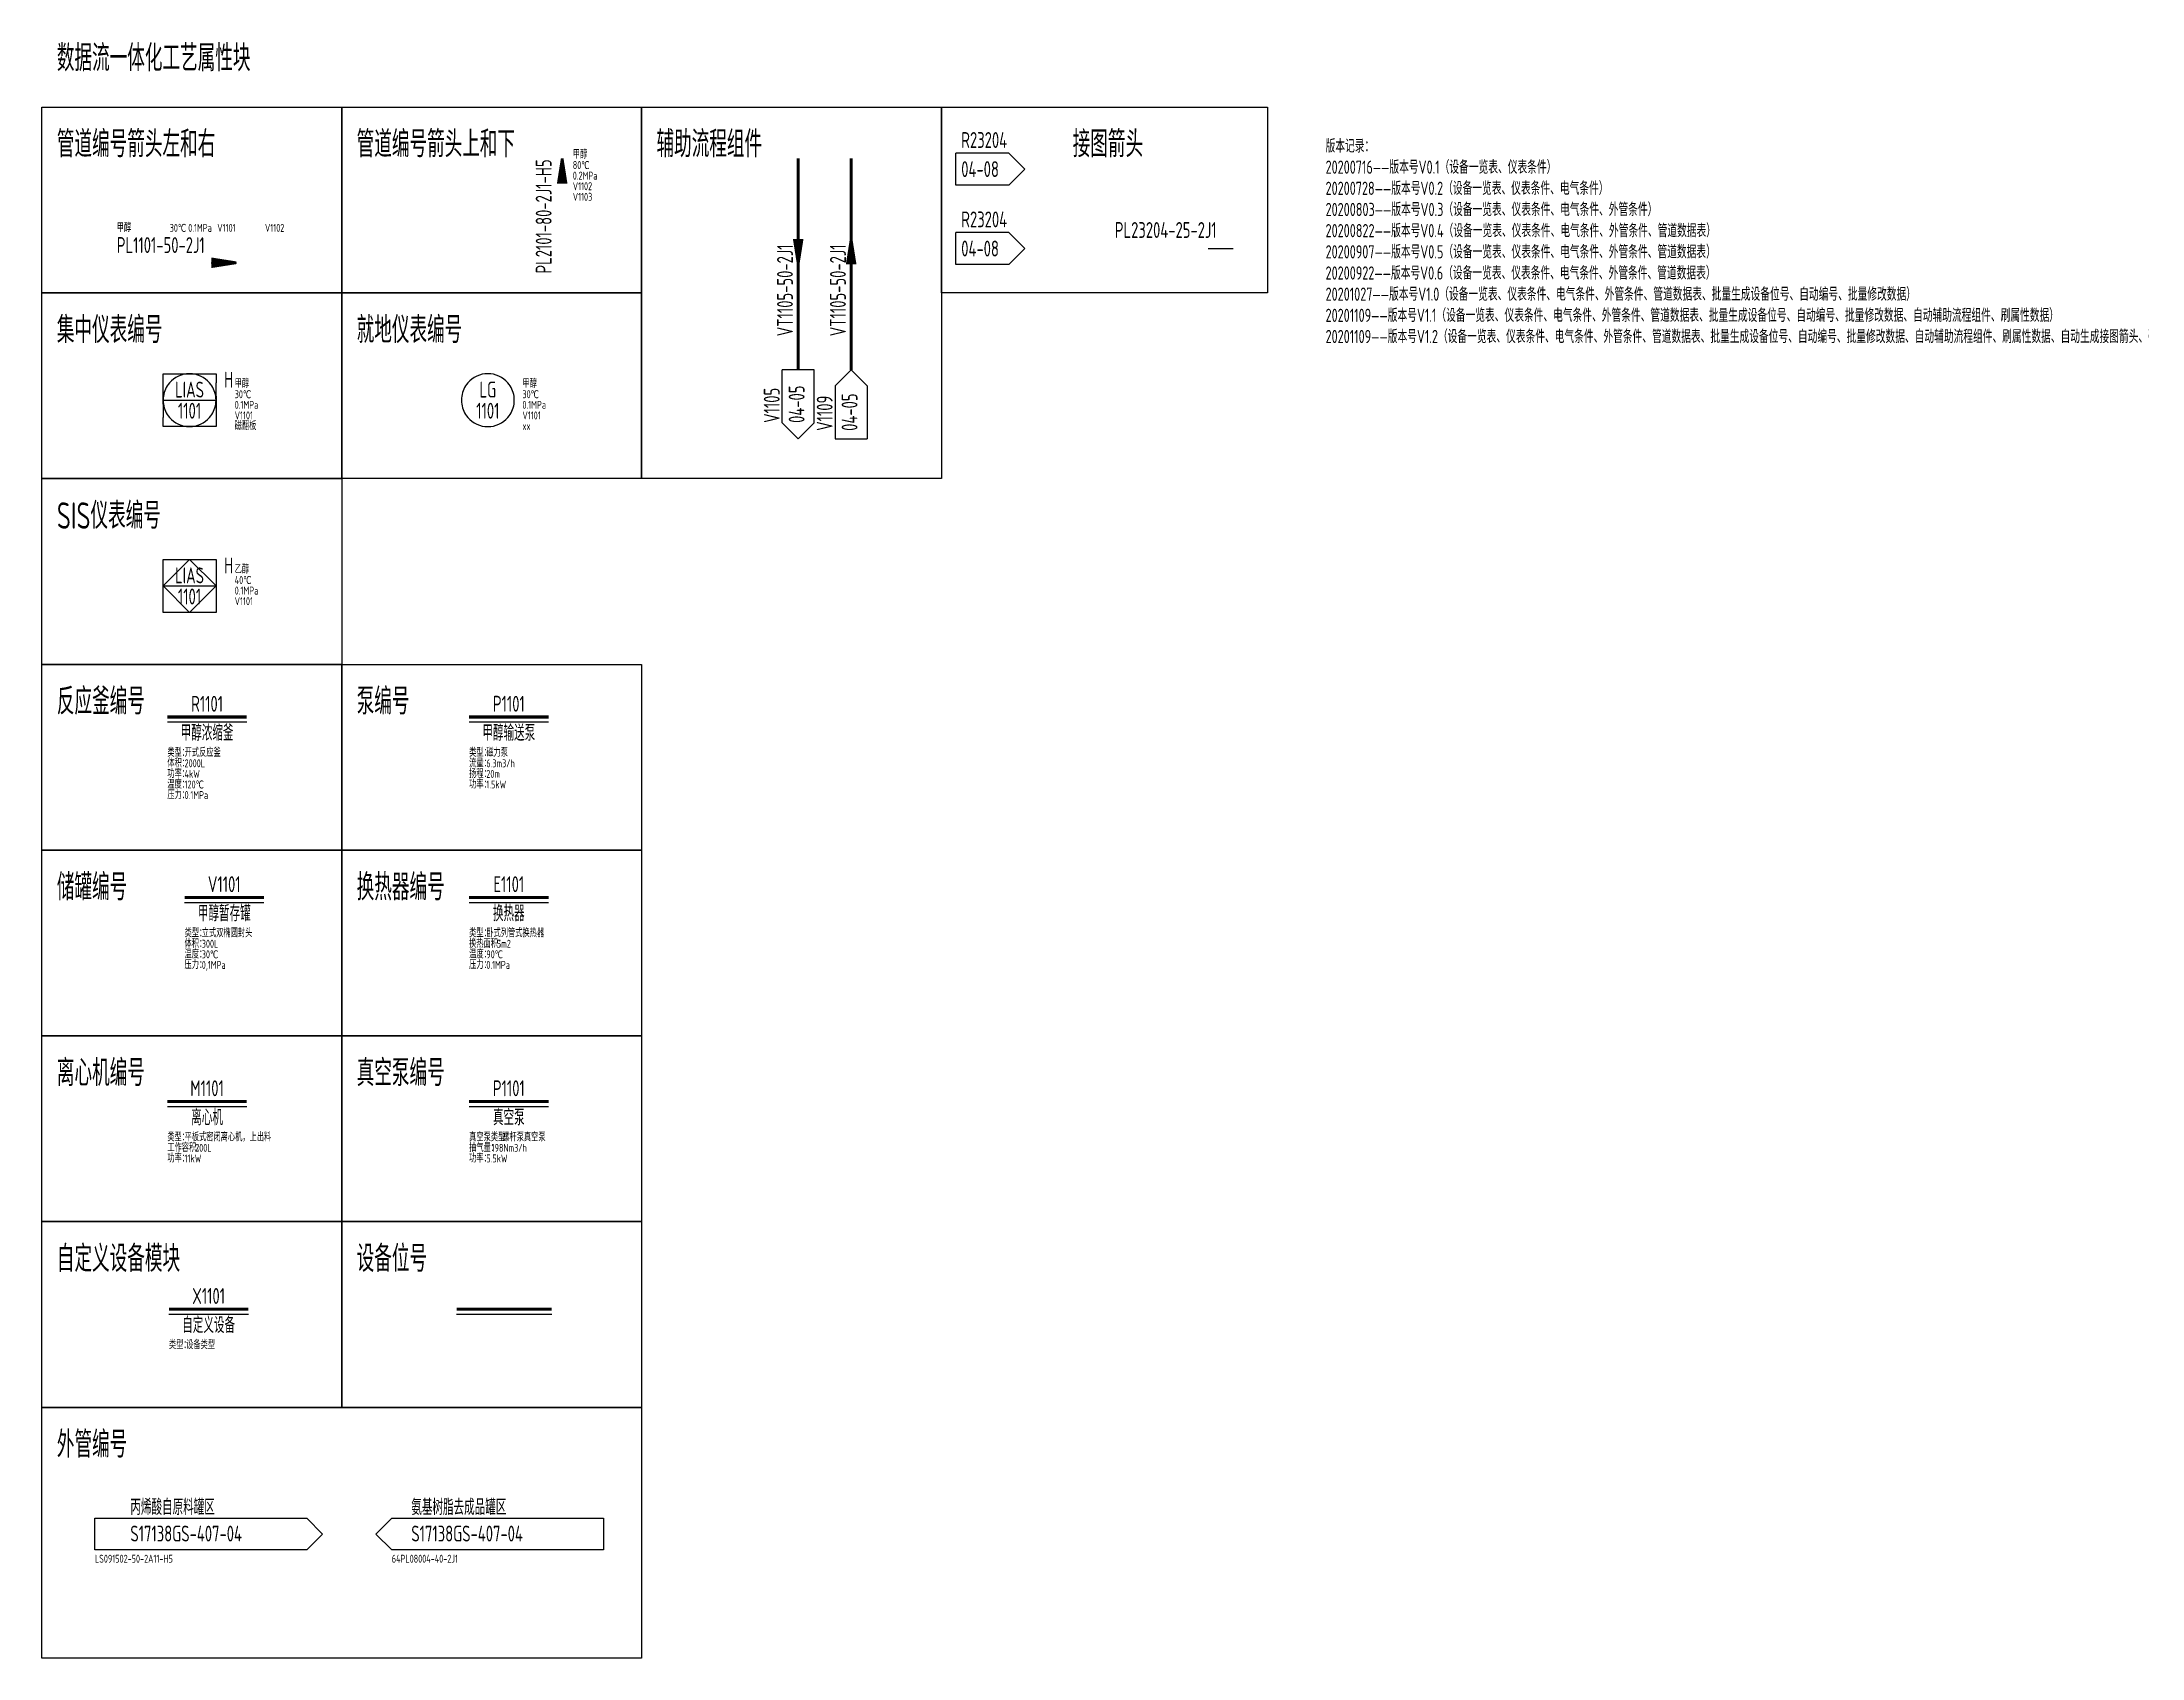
# Model space of a CAD drawing. Header units: millimetres. Extents: x -56 to 341, y -548 to -242.
import ezdxf
from ezdxf.enums import TextEntityAlignment as Align

# ---------------------------------------------------------------- set-up
doc = ezdxf.new("R2010")
doc.units = ezdxf.units.MM
doc.set_wipeout_variables(frame=1)
for name, color, linetype in [('PL1', 4, 'Continuous'), ('仪表编号', 2, 'Continuous'), ('仪表编号备注', 3, 'Continuous'), ('外管编号', 2, 'Continuous'), ('外管编号备注', 3, 'Continuous'), ('接图箭头', 2, 'Continuous'), ('文字', 2, 'Continuous'), ('管道编号', 2, 'Continuous'), ('管道编号备注', 3, 'Continuous'), ('设备位号', 2, 'Continuous'), ('设备位号备注', 252, 'Continuous')]:
    doc.layers.add(name, color=color, linetype=linetype)
doc.layers.add('PL2', color=3, linetype='Continuous', lineweight=25)
doc.styles.get("Standard").update_dxf_attribs({"font": 'tssdeng.shx', "width": 0.7, "bigfont": 'tssdchn.shx'})

# ---------------------------------------------------------------- blocks, each defined once
blk = doc.blocks.new('*U17')
at = {"layer": '管道编号', "color": 30, "lineweight": 13}
blk.add_lwpolyline([(2.38, 0, 0.5, 2, 0), (-2.38, 0, 0.9, 0.9, 0)], format="xyseb", dxfattribs=at)
blk = doc.blocks.new('*U21')
at = {"layer": '管道编号', "color": 30, "lineweight": 13}
blk.add_lwpolyline([(0, 2.38, 0.5, 2, 0), (0, -2.38, 0.9, 0.9, 0)], format="xyseb", dxfattribs=at)
blk = doc.blocks.new('PipeArrowUp')
at = {"layer": '管道编号备注'}
blk.add_line((0, -2.38), (0, 2.38), dxfattribs=at)
at = {"layer": '管道编号', "width": 0.7}
blk.add_attdef('PIPENUM', (-2, -19.38), '', height=3, rotation=90, dxfattribs=at)
at = {"layer": '管道编号备注', "width": 0.7, "flags": 1}
for tag, p in [('VERSION', (2, 4.38)), ('PHASE', (2, -7.62)), ('DRAWNUM', (2, -9.62)), ('INSULATION', (2, -11.62))]:
    blk.add_attdef(tag, p, '', height=1.5, dxfattribs=at)
at = {"layer": '管道编号备注', "width": 0.7}
for tag, p in [('SUBSTANCE', (2, 2.38)), ('TEMP', (2, 0.38)), ('PRESSURE', (2, -1.62)), ('FROM', (2, -3.62)), ('TO', (2, -5.62))]:
    blk.add_attdef(tag, p, '', height=1.5, dxfattribs=at)
blk = doc.blocks.new('InstrumentP')
at = {"layer": '仪表编号备注', "width": 0.7, "flags": 1}
for tag, p in [('VERSION', (13.53, 4.37)), ('PHASE', (13.53, -7.63)), ('MATERIAL', (13.53, -9.63)), ('NAME', (13.53, -11.63)), ('MIN', (13.53, -13.63)), ('MAX', (13.53, -15.63)), ('NOMAL', (13.53, -17.63)), ('DRAWNUM', (13.53, -19.63)), ('INSTALLSIZE', (13.53, -21.63)), ('COMMENT', (13.53, -23.63)), ('DIRECTION', (13.53, -25.63))]:
    blk.add_attdef(tag, p, '', height=1.5, dxfattribs=at)
at = {"layer": '仪表编号备注', "width": 0.7}
for tag, p in [('SUBSTANCE', (13.53, 2.37)), ('TEMP', (13.53, 0.37)), ('PRESSURE', (13.53, -1.63)), ('LOCATION', (13.53, -3.63)), ('SORT', (13.53, -5.63))]:
    blk.add_attdef(tag, p, '', height=1.5, dxfattribs=at)
blk.add_wipeout([(0, 5), (10, 5), (10, -5), (0, -5)]).dxf.layer = '仪表编号'
at = {"layer": '仪表编号'}
for p, q in [((0, 0.75), (0, 3.25)), ((10, 0.75), (10, 3.25)), ((0, -0.75), (0, -3.25)), ((10, -0.75), (10, -3.25))]:
    blk.add_line(p, q, dxfattribs=at)
at = {"layer": '仪表编号', "linetype": 'Continuous'}
blk.add_line((0, 0), (10, 0), dxfattribs=at)
at = {"layer": '仪表编号'}
for points in [[(0, 3.25), (0, 5), (10, 5), (10, 3.25)], [(0, -0.75), (0, 0.75)], [(10, 0.75), (10, -0.75)], [(10, -3.25), (10, -5), (0, -5), (0, -3.25)]]:
    blk.add_lwpolyline(points, dxfattribs=at)
for start, end in [(40.5416, 139.4584), (171.3731, 188.6269), (139.4584, 171.3731), (8.6269, 40.5416), (351.3731, 8.6269), (188.6269, 220.5416), (220.5416, 319.4584), (319.4584, 351.3731)]:
    blk.add_arc((5, 0), 5, start, end, dxfattribs=at)
at = {"layer": '仪表编号', "width": 0.7}
for tag, p in [('HALARM', (11.53, 2.37)), ('LALARM', (11.53, -5.35))]:
    blk.add_attdef(tag, p, '', height=3, dxfattribs=at)
for tag, p in [('FUNCTION', (5, 0.5)), ('TAG', (5, -3.5))]:
    blk.add_attdef(tag, text='', height=3, dxfattribs=at).set_placement(p, align=Align.CENTER)
blk = doc.blocks.new('InstrumentL')
at = {"layer": '仪表编号'}
for start, end in [(40.5416, 139.4584), (171.3731, 188.6269), (139.4584, 171.3731), (8.6269, 40.5416), (351.3731, 8.6269), (188.6269, 220.5416), (220.5416, 319.4584), (319.4584, 351.3731)]:
    blk.add_arc((5, 0), 5, start, end, dxfattribs=at)
at = {"layer": '仪表编号', "width": 0.7}
for tag, p in [('FUNCTION', (5, 0.5)), ('TAG', (5, -3.5))]:
    blk.add_attdef(tag, text='', height=3, dxfattribs=at).set_placement(p, align=Align.CENTER)
at = {"layer": '仪表编号备注', "width": 0.7, "flags": 1}
for tag, p in [('VERSION', (11.53, 4.37)), ('PHASE', (11.53, -7.63)), ('MATERIAL', (11.53, -9.63)), ('NAME', (11.53, -11.63)), ('MIN', (11.53, -13.63)), ('MAX', (11.53, -15.63)), ('NOMAL', (11.53, -17.63)), ('DRAWNUM', (11.53, -19.63)), ('INSTALLSIZE', (11.53, -21.63)), ('COMMENT', (11.53, -23.63)), ('DIRECTION', (11.53, -25.63))]:
    blk.add_attdef(tag, p, '', height=1.5, dxfattribs=at)
at = {"layer": '仪表编号备注', "width": 0.7}
for tag, p in [('SUBSTANCE', (11.53, 2.37)), ('TEMP', (11.53, 0.37)), ('PRESSURE', (11.53, -1.63)), ('LOCATION', (11.53, -3.63)), ('SORT', (11.53, -5.63))]:
    blk.add_attdef(tag, p, '', height=1.5, dxfattribs=at)
blk = doc.blocks.new('Reactor')
at = {"layer": '设备位号'}
blk.add_line((7.5, -1), (-7.5, -1), dxfattribs=at)
at = {"layer": '设备位号', "const_width": 0.6}
blk.add_lwpolyline([(7.5, 0), (-7.5, 0)], dxfattribs=at)
at = {"layer": '管道编号备注', "width": 0.7, "flags": 1}
blk.add_attdef('VERSION', (0, 5), '', height=1.5, dxfattribs=at)
at = {"layer": '设备位号', "width": 0.7}
blk.add_attdef('TAG', text='', height=3, dxfattribs=at).set_placement((0, 1), align=Align.CENTER)
at = {"layer": '设备位号备注', "width": 0.7}
for s, p in [('体积：', (-7.5, -9.5)), ('类型：', (-7.5, -7.5)), ('功率：', (-7.5, -11.5)), ('温度：', (-7.5, -13.5)), ('压力：', (-7.5, -15.5))]:
    blk.add_text(s, height=1.5, dxfattribs=at).set_placement(p)
blk.add_attdef('NAME', text='', height=3, dxfattribs=at).set_placement((0, -4.5), align=Align.CENTER)
for tag, p in [('SPECIES', (-4.25, -7.5)), ('VOLUME', (-4.25, -9.5)), ('POWER', (-4.25, -11.5)), ('TEMP', (-4.25, -13.5)), ('PRESSURE', (-4.25, -15.5))]:
    blk.add_attdef(tag, p, '', height=1.5, dxfattribs=at)
at = {"layer": '设备位号备注', "width": 0.7, "flags": 1}
for tag, p in [('SUBSTANCE', (-4.25, -17.5)), ('ANTIEXPLOSIVE', (-4.25, -19.5)), ('SPEED', (-4.25, -23.5)), ('MOTORSERIES', (-4.25, -21.5)), ('SIZE', (-4.25, -25.5)), ('MATERIAL', (-4.25, -27.5)), ('WEIGHT', (-4.25, -29.5)), ('TYPE', (-4.25, -31.5)), ('INSULATIONTHICK', (-4.25, -33.5)), ('NUMBER', (-4.25, -35.5)), ('DRAWNUM', (-4.25, -37.5)), ('EXTEMP', (-4.25, -39.5)), ('EXPRESSURE', (-4.25, -41.38))]:
    blk.add_attdef(tag, p, '', height=1.5, dxfattribs=at)
blk = doc.blocks.new('Heater')
at = {"layer": '设备位号'}
blk.add_line((7.5, -1), (-7.5, -1), dxfattribs=at)
at = {"layer": '设备位号', "const_width": 0.6}
blk.add_lwpolyline([(7.5, 0), (-7.5, 0)], dxfattribs=at)
at = {"layer": '管道编号备注', "width": 0.7, "flags": 1}
blk.add_attdef('VERSION', (0, 5), '', height=1.5, dxfattribs=at)
at = {"layer": '设备位号', "width": 0.7}
blk.add_attdef('TAG', text='', height=3, dxfattribs=at).set_placement((0, 1), align=Align.CENTER)
at = {"layer": '设备位号备注', "width": 0.7}
for s, p in [('换热面积：', (-7.5, -9.5)), ('类型：', (-7.5, -7.5)), ('压力：', (-7.5, -13.5)), ('温度：', (-7.5, -11.5))]:
    blk.add_text(s, height=1.5, dxfattribs=at).set_placement(p)
blk.add_attdef('NAME', text='', height=3, dxfattribs=at).set_placement((0, -4.5), align=Align.CENTER)
for tag, p in [('SPECIES', (-4.25, -7.5)), ('TEMP', (-4.25, -11.5)), ('AREA', (-2.25, -9.5)), ('PRESSURE', (-4.25, -13.5))]:
    blk.add_attdef(tag, p, '', height=1.5, dxfattribs=at)
at = {"layer": '设备位号备注', "width": 0.7, "flags": 1}
for tag, p in [('SUBSTANCE', (-4.25, -15.5)), ('SIZE', (-4.25, -17.5)), ('ELEMENT', (-4.25, -19.5)), ('WEIGHT', (-4.25, -23.5)), ('MATERIAL', (-4.25, -21.5)), ('TYPE', (-4.25, -25.5)), ('INSULATIONTHICK', (-4.25, -27.5)), ('NUMBER', (-4.25, -29.5)), ('DRAWNUM', (-4.25, -31.5))]:
    blk.add_attdef(tag, p, '', height=1.5, dxfattribs=at)
blk = doc.blocks.new('Vacuum')
at = {"layer": '设备位号'}
blk.add_line((7.5, -1), (-7.5, -1), dxfattribs=at)
at = {"layer": '设备位号', "const_width": 0.6}
blk.add_lwpolyline([(7.5, 0), (-7.5, 0)], dxfattribs=at)
at = {"layer": '管道编号备注', "width": 0.7, "flags": 1}
blk.add_attdef('VERSION', (0, 5), '', height=1.5, dxfattribs=at)
at = {"layer": '设备位号', "width": 0.7}
blk.add_attdef('TAG', text='', height=3, dxfattribs=at).set_placement((0, 1), align=Align.CENTER)
at = {"layer": '设备位号备注', "width": 0.7}
for s, p in [('抽气量：', (-7.5, -9.5)), ('真空泵类型：', (-7.5, -7.5)), ('功率：', (-7.5, -11.5))]:
    blk.add_text(s, height=1.5, dxfattribs=at).set_placement(p)
blk.add_attdef('NAME', text='', height=3, dxfattribs=at).set_placement((0, -4.5), align=Align.CENTER)
for tag, p in [('SPECIES', (-1.25, -7.5)), ('POWER', (-4.25, -11.5)), ('CAPACITY', (-3.25, -9.5))]:
    blk.add_attdef(tag, p, '', height=1.5, dxfattribs=at)
at = {"layer": '设备位号备注', "width": 0.7, "flags": 1}
for tag, p in [('ANTIEXPLOSIVE', (-4.25, -13.5)), ('MOTORSERIES', (-4.25, -15.5)), ('SUBSTANCE', (-4.25, -17.5)), ('TEMP', (-4.25, -19.5)), ('PRESSURE', (-4.25, -21.5)), ('EXPRESSURE', (-4.25, -23.5)), ('SIZE', (-4.25, -25.5)), ('MATERIAL', (-4.25, -27.5)), ('WEIGHT', (-4.25, -29.5)), ('TYPE', (-4.25, -31.5)), ('NUMBER', (-4.25, -33.5)), ('DRAWNUM', (-4.25, -35.5))]:
    blk.add_attdef(tag, p, '', height=1.5, dxfattribs=at)
blk = doc.blocks.new('Centrifuge')
at = {"layer": '设备位号'}
blk.add_line((7.5, -1), (-7.5, -1), dxfattribs=at)
at = {"layer": '设备位号', "const_width": 0.6}
blk.add_lwpolyline([(7.5, 0), (-7.5, 0)], dxfattribs=at)
at = {"layer": '管道编号备注', "width": 0.7, "flags": 1}
blk.add_attdef('VERSION', (0, 5), '', height=1.5, dxfattribs=at)
at = {"layer": '设备位号', "width": 0.7}
blk.add_attdef('TAG', text='', height=3, dxfattribs=at).set_placement((0, 1), align=Align.CENTER)
at = {"layer": '设备位号备注', "width": 0.7}
for s, p in [('类型：', (-7.5, -7.5)), ('工作容积：', (-7.5, -9.5)), ('功率：', (-7.5, -11.5))]:
    blk.add_text(s, height=1.5, dxfattribs=at).set_placement(p)
blk.add_attdef('NAME', text='', height=3, dxfattribs=at).set_placement((0, -4.5), align=Align.CENTER)
for tag, p in [('SPECIES', (-4.25, -7.5)), ('POWER', (-4.25, -11.5)), ('VOLUME', (-2.25, -9.5))]:
    blk.add_attdef(tag, p, '', height=1.5, dxfattribs=at)
at = {"layer": '设备位号备注', "width": 0.7, "flags": 1}
for tag, p in [('ANTIEXPLOSIVE', (-4.25, -13.5)), ('MOTORSERIES', (-4.25, -15.5)), ('SUBSTANCE', (-4.25, -17.5)), ('TEMP', (-4.25, -19.5)), ('PRESSURE', (-4.25, -21.5)), ('CAPACITY', (-4.25, -23.5)), ('SPEED', (-4.25, -27.5)), ('DIAMETER', (-4.25, -25.5)), ('SIZE', (-4.25, -31.5)), ('FACTOR', (-4.25, -29.5)), ('WEIGHT', (-4.25, -35.5)), ('MATERIAL', (-4.25, -33.5)), ('TYPE', (-4.25, -37.5)), ('NUMBER', (-4.25, -39.5)), ('DRAWNUM', (-4.25, -41.5))]:
    blk.add_attdef(tag, p, '', height=1.5, dxfattribs=at)
blk = doc.blocks.new('CustomEquip')
at = {"layer": '设备位号'}
blk.add_line((7.5, -1), (-7.5, -1), dxfattribs=at)
at = {"layer": '设备位号', "const_width": 0.6}
blk.add_lwpolyline([(7.5, 0), (-7.5, 0)], dxfattribs=at)
at = {"layer": '管道编号备注', "width": 0.7, "flags": 1}
blk.add_attdef('VERSION', (0, 5), '', height=1.5, dxfattribs=at)
at = {"layer": '设备位号', "width": 0.7}
blk.add_attdef('TAG', text='', height=3, dxfattribs=at).set_placement((0, 1), align=Align.CENTER)
at = {"layer": '设备位号备注', "width": 0.7}
blk.add_text('类型：', height=1.5, dxfattribs=at).set_placement((-7.5, -7.5))
blk.add_attdef('NAME', text='', height=3, dxfattribs=at).set_placement((0, -4.5), align=Align.CENTER)
for tag, p in [('SPECIES', (-4.25, -7.5)), ('PARAM1', (-7.5, -15.5)), ('PARAM2', (-7.5, -17.5)), ('PARAM3', (-7.5, -19.5))]:
    blk.add_attdef(tag, p, '', height=1.5, dxfattribs=at)
at = {"layer": '设备位号备注', "width": 0.7, "flags": 1}
for tag, p in [('SUBSTANCE', (-7.5, -9.5)), ('TEMP', (-7.5, -11.5)), ('PRESSURE', (-7.5, -13.5)), ('PARAM4', (-7.5, -21.5)), ('POWER', (-7.5, -23.5)), ('ANTIEXPLOSIVE', (-7.5, -25.5)), ('MOTORSERIES', (-7.5, -27.5)), ('SIZE', (-7.5, -29.5)), ('MATERIAL', (-7.5, -31.5)), ('WEIGHT', (-7.5, -33.5)), ('TYPE', (-7.5, -35.5)), ('INSULATIONTHICK', (-7.5, -37.5)), ('NUMBER', (-7.5, -39.5)), ('DRAWNUM', (-7.5, -41.5))]:
    blk.add_attdef(tag, p, '', height=1.5, dxfattribs=at)
blk = doc.blocks.new('Pump')
at = {"layer": '管道编号'}
blk.add_line((7.5, -1), (-7.5, -1), dxfattribs=at)
at = {"layer": '管道编号', "const_width": 0.6}
blk.add_lwpolyline([(7.5, 0), (-7.5, 0)], dxfattribs=at)
at = {"layer": '管道编号备注', "width": 0.7, "flags": 1}
blk.add_attdef('VERSION', (0, 5), '', height=1.5, dxfattribs=at)
at = {"layer": '设备位号', "width": 0.7}
blk.add_attdef('TAG', text='', height=3, dxfattribs=at).set_placement((0, 1), align=Align.CENTER)
at = {"layer": '设备位号备注', "width": 0.7}
for s, p in [('流量：', (-7.5, -9.5)), ('类型：', (-7.5, -7.5)), ('扬程：', (-7.5, -11.5)), ('功率：', (-7.5, -13.5))]:
    blk.add_text(s, height=1.5, dxfattribs=at).set_placement(p)
blk.add_attdef('NAME', text='', height=3, dxfattribs=at).set_placement((0, -4.5), align=Align.CENTER)
for tag, p in [('SPECIES', (-4.25, -7.5)), ('FLOW', (-4.25, -9.5)), ('HEAD', (-4.25, -11.5)), ('POWER', (-4.25, -13.5))]:
    blk.add_attdef(tag, p, '', height=1.5, dxfattribs=at)
at = {"layer": '设备位号备注', "width": 0.7, "flags": 1}
for tag, p in [('ANTIEXPLOSIVE', (-4.25, -15.5)), ('SUBSTANCE', (-4.25, -19.5)), ('MOTORSERIES', (-4.25, -17.5)), ('TEMP', (-4.25, -21.5)), ('PRESSURE', (-4.25, -23.5)), ('WEIGHT', (-4.25, -27.5)), ('MATERIAL', (-4.25, -25.5)), ('TYPE', (-4.25, -31.5)), ('NUMBER', (-4.25, -29.5)), ('DRAWNUM', (-4.25, -33.5))]:
    blk.add_attdef(tag, p, '', height=1.5, dxfattribs=at)
blk = doc.blocks.new('Tank')
at = {"layer": '设备位号'}
blk.add_line((7.5, -1), (-7.5, -1), dxfattribs=at)
at = {"layer": '设备位号', "const_width": 0.6}
blk.add_lwpolyline([(7.5, 0), (-7.5, 0)], dxfattribs=at)
at = {"layer": '管道编号备注', "width": 0.7, "flags": 1}
blk.add_attdef('VERSION', (0, 5), '', height=1.5, dxfattribs=at)
at = {"layer": '设备位号', "width": 0.7}
blk.add_attdef('TAG', text='', height=3, dxfattribs=at).set_placement((0, 1), align=Align.CENTER)
at = {"layer": '设备位号备注', "width": 0.7}
for s, p in [('体积：', (-7.5, -9.5)), ('类型：', (-7.5, -7.5)), ('压力：', (-7.5, -13.5)), ('温度：', (-7.5, -11.5))]:
    blk.add_text(s, height=1.5, dxfattribs=at).set_placement(p)
blk.add_attdef('NAME', text='', height=3, dxfattribs=at).set_placement((0, -4.5), align=Align.CENTER)
for tag, p in [('SPECIES', (-4.25, -7.5)), ('VOLUME', (-4.25, -9.5)), ('TEMP', (-4.25, -11.5)), ('PRESSURE', (-4.25, -13.5))]:
    blk.add_attdef(tag, p, '', height=1.5, dxfattribs=at)
at = {"layer": '设备位号备注', "width": 0.7, "flags": 1}
for tag, p in [('SUBSTANCE', (-4.25, -15.5)), ('ANTIEXPLOSIVE', (-4.25, -19.5)), ('POWER', (-4.25, -17.5)), ('SIZE', (-4.25, -23.5)), ('MOTORSERIES', (-4.25, -21.5)), ('WEIGHT', (-4.25, -27.5)), ('MATERIAL', (-4.25, -25.5)), ('TYPE', (-4.25, -29.5)), ('INSULATIONTHICK', (-4.25, -31.5)), ('NUMBER', (-4.25, -33.5)), ('DRAWNUM', (-4.25, -35.5)), ('EXTEMP', (-4.25, -37.5)), ('EXPRESSURE', (-4.25, -39.38))]:
    blk.add_attdef(tag, p, '', height=1.5, dxfattribs=at)
blk = doc.blocks.new('InstrumentSIS')
at = {"layer": '仪表编号'}
for p, q in [((0, 0.75), (0, 3.25)), ((0, -0.75), (0, -3.25)), ((10, -0.75), (10, -3.25))]:
    blk.add_line(p, q, dxfattribs=at)
for points in [[(0, -0.75), (0, 0.75)], [(10, 0.75), (10, -0.75)], [(10, -3.25), (10, -5), (0, -5), (0, -3.25)]]:
    blk.add_lwpolyline(points, dxfattribs=at)
at = {"layer": '仪表编号备注', "width": 0.7, "flags": 1}
for tag, p in [('VERSION', (13.53, 4.37)), ('PHASE', (13.53, -7.63)), ('MATERIAL', (13.53, -9.63)), ('NAME', (13.53, -11.63)), ('MIN', (13.53, -13.63)), ('MAX', (13.53, -15.63)), ('NOMAL', (13.53, -17.63)), ('DRAWNUM', (13.53, -19.63)), ('INSTALLSIZE', (13.53, -21.63)), ('COMMENT', (13.53, -23.63)), ('DIRECTION', (13.53, -25.63))]:
    blk.add_attdef(tag, p, '', height=1.5, dxfattribs=at)
at = {"layer": '仪表编号备注', "width": 0.7}
for tag, p in [('SUBSTANCE', (13.53, 2.37)), ('TEMP', (13.53, 0.37)), ('PRESSURE', (13.53, -1.63)), ('LOCATION', (13.53, -3.63)), ('SORT', (13.53, -5.63))]:
    blk.add_attdef(tag, p, '', height=1.5, dxfattribs=at)
blk.add_wipeout([(0, 5), (10, 5), (10, -5), (0, -5)]).dxf.layer = '仪表编号备注'
at = {"layer": '仪表编号'}
for p, q in [((0, 0), (5, 5)), ((5, 5), (10, 0)), ((5, -5), (0, 0)), ((10, 0), (5, -5))]:
    blk.add_line(p, q, dxfattribs=at)
at = {"layer": '仪表编号', "linetype": 'Continuous'}
blk.add_line((0, 0), (10, 0), dxfattribs=at)
at = {"layer": '仪表编号'}
blk.add_lwpolyline([(0, 5), (10, 5), (10, -5), (0, -5)], close=True, dxfattribs=at)
at = {"layer": '仪表编号', "width": 0.7}
for tag, p in [('HALARM', (11.53, 2.37)), ('LALARM', (11.53, -5.35))]:
    blk.add_attdef(tag, p, '', height=3, dxfattribs=at)
for tag, p in [('FUNCTION', (5, 0.5)), ('TAG', (5, -3.5))]:
    blk.add_attdef(tag, text='', height=3, dxfattribs=at).set_placement(p, align=Align.CENTER)
blk = doc.blocks.new('EquipTagV2')
at = {"layer": '设备位号'}
blk.add_line((9, -1), (-9, -1), dxfattribs=at)
at = {"layer": '设备位号', "const_width": 0.6}
blk.add_lwpolyline([(9, 0), (-9, 0)], dxfattribs=at)
blk = doc.blocks.new('PipeArrowLeft')
at = {"layer": '管道编号备注'}
blk.add_line((-2.38, 0), (2.38, 0), dxfattribs=at)
at = {"layer": '管道编号', "width": 0.7}
blk.add_attdef('PIPENUM', (-20.24, 1.84), '', height=3, dxfattribs=at)
at = {"layer": '管道编号备注', "width": 0.7}
for tag, p in [('SUBSTANCE', (-20.24, 5.84)), ('TEMP', (-10.24, 5.84)), ('PRESSURE', (-6.74, 5.84)), ('FROM', (-1.24, 5.84)), ('TO', (7.76, 5.84))]:
    blk.add_attdef(tag, p, '', height=1.5, dxfattribs=at)
at = {"layer": '管道编号备注', "width": 0.7, "flags": 1}
for tag, p in [('VERSION', (-20.24, -1.11)), ('PHASE', (-20.24, -3.11)), ('DRAWNUM', (-20.24, -5.11)), ('INSULATION', (-20.24, -7.11))]:
    blk.add_attdef(tag, p, '', height=1.5, dxfattribs=at)
blk = doc.blocks.new('OuterPipeLeft')
at = {"layer": '外管编号', "color": 4}
for p, q in [((0, 0), (3, 3)), ((0, 0), (3, -3)), ((3, 3), (43, 3)), ((43, 3), (43, -3)), ((43, -3), (3, -3))]:
    blk.add_line(p, q, dxfattribs=at)
at = {"layer": '外管编号备注', "width": 0.7, "flags": 1}
blk.add_attdef('VERSION', (6.69, 7.59), '', height=1.5, dxfattribs=at)
at = {"layer": '外管编号备注', "color": 3, "width": 0.7}
blk.add_attdef('PIPENUM', (3, -5.41), '', height=1.5, dxfattribs=at)
at = {"layer": '外管编号备注', "color": 3, "width": 0.7, "flags": 1}
for tag, p in [('DESIGNFLOW', (3, -7.41)), ('OPERATESPEC', (3, -9.41)), ('INSULATION', (3, -11.41)), ('PROTECTION', (3, -13.41))]:
    blk.add_attdef(tag, p, '', height=1.5, dxfattribs=at)
at = {"layer": '管道编号', "width": 0.7}
for tag, p in [('FROMTO', (6.69, 3.59)), ('DRAWNUM', (6.69, -1.41))]:
    blk.add_attdef(tag, p, '', height=3, dxfattribs=at)
blk = doc.blocks.new('OuterPipeRight')
at = {"layer": '外管编号', "color": 4}
for p, q in [((0, -3), (0, 3)), ((0, 3), (40, 3)), ((43, 0), (40, 3)), ((43, 0), (40, -3)), ((40, -3), (0, -3))]:
    blk.add_line(p, q, dxfattribs=at)
at = {"layer": '外管编号备注', "width": 0.7, "flags": 1}
blk.add_attdef('VERSION', (6.69, 7.59), '', height=1.5, dxfattribs=at)
at = {"layer": '外管编号备注', "color": 3, "width": 0.7}
blk.add_attdef('PIPENUM', (0, -5.41), '', height=1.5, dxfattribs=at)
at = {"layer": '外管编号备注', "color": 3, "width": 0.7, "flags": 1}
for tag, p in [('DESIGNFLOW', (0, -7.41)), ('OPERATESPEC', (0, -9.41)), ('INSULATION', (0, -11.41)), ('PROTECTION', (0, -13.41))]:
    blk.add_attdef(tag, p, '', height=1.5, dxfattribs=at)
at = {"layer": '管道编号', "width": 0.7}
for tag, p in [('FROMTO', (6.69, 3.59)), ('DRAWNUM', (6.69, -1.41))]:
    blk.add_attdef(tag, p, '', height=3, dxfattribs=at)
blk = doc.blocks.new('JoinDrawArrowTo')
at = {"layer": '接图箭头', "color": 24}
for p, q in [((10, 3), (0, 3)), ((0, -3), (0, 3)), ((10, 3), (13, 0)), ((10, -3), (13, 0)), ((10, -3), (0, -3))]:
    blk.add_line(p, q, dxfattribs=at)
at = {"layer": '接图箭头', "width": 0.7}
for tag, p in [('FROMTO', (1, 3.89)), ('DRAWNUM', (1, -1.43))]:
    blk.add_attdef(tag, p, '', height=3, dxfattribs=at)
at = {"layer": '接图箭头', "width": 0.7, "flags": 1}
blk.add_attdef('RELATEDID', (1, -6.93), '', height=3, dxfattribs=at)
blk = doc.blocks.new('JoinDrawArrowFrom')
at = {"layer": '接图箭头', "color": 24}
for p, q in [((10, 3), (0, 3)), ((0, -3), (0, 3)), ((10, 3), (13, 0)), ((10, -3), (13, 0)), ((47.62, 0), (52.38, 0)), ((10, -3), (0, -3))]:
    blk.add_line(p, q, dxfattribs=at)
at = {"layer": '接图箭头', "width": 0.7}
for tag, p in [('FROMTO', (1, 3.89)), ('PIPENUM', (30, 2)), ('DRAWNUM', (1, -1.43))]:
    blk.add_attdef(tag, p, '', height=3, dxfattribs=at)
at = {"layer": '接图箭头', "width": 0.7, "flags": 1}
blk.add_attdef('RELATEDID', (1, -6.93), '', height=3, dxfattribs=at)
blk = doc.blocks.new('PublicPipeUpArrow')
at = {"layer": '文字'}
for p, q in [((0, 0), (-3, -3)), ((0, 0), (3, -3)), ((-3, -3), (-3, -13)), ((3, -3), (3, -13)), ((-3, -13), (3, -13))]:
    blk.add_line(p, q, dxfattribs=at)
at = {"layer": '接图箭头', "width": 0.7}
blk.add_attdef('TAG', (-3.5, -11.5), '', height=3, rotation=90, dxfattribs=at)
at = {"layer": '文字', "width": 0.7}
blk.add_attdef('DRAWNUM', (1.2, -11.5), '', height=3, rotation=90, dxfattribs=at)
at = {"layer": '文字', "width": 0.7, "flags": 1}
blk.add_attdef('RELATEDID', (7, -11.5), '', height=3, rotation=90, dxfattribs=at)
blk = doc.blocks.new('PublicPipeUpPipeLine')
at = {"layer": 'PL2', "color": 30, "lineweight": 13}
blk.add_lwpolyline([(0, 2.38, 0.5, 2, 0), (0, -2.38, 0.9, 0.9, 0)], format="xyseb", dxfattribs=at)
at = {"layer": '管道编号备注'}
blk.add_line((0, -2.38), (0, 2.38), dxfattribs=at)
at = {"layer": '文字', "width": 0.7, "flags": 1}
blk.add_attdef('RELATEDID', (-5, -16), '', height=3, rotation=90, dxfattribs=at)
at = {"layer": '管道编号', "width": 0.7}
blk.add_attdef('PIPENUM', (-1, -16), '', height=3, rotation=90, dxfattribs=at)
blk = doc.blocks.new('PublicPipeDownArrow')
at = {"layer": '文字'}
for p, q in [((-3, -10), (-3, 0)), ((3, 0), (-3, 0)), ((3, -10), (3, 0)), ((0, -13), (-3, -10)), ((0, -13), (3, -10))]:
    blk.add_line(p, q, dxfattribs=at)
at = {"layer": '文字', "width": 0.7}
for tag, p in [('DRAWNUM', (1.2, -10)), ('TAG', (-3.5, -10))]:
    blk.add_attdef(tag, p, '', height=3, rotation=90, dxfattribs=at)
at = {"layer": '文字', "width": 0.7, "flags": 1}
blk.add_attdef('RELATEDID', (7, -10), '', height=3, rotation=90, dxfattribs=at)
blk = doc.blocks.new('PublicPipeDownPipeLine')
at = {"layer": 'PL2', "color": 30, "lineweight": 13}
blk.add_lwpolyline([(0, -2.38, 0.5, 2, 0), (0, 2.37, 0.9, 0.9, 0)], format="xyseb", dxfattribs=at)
at = {"layer": '管道编号备注'}
blk.add_line((0, -2.38), (0, 2.38), dxfattribs=at)
at = {"layer": '文字', "width": 0.7, "flags": 1}
blk.add_attdef('RELATEDID', (-5, -16), '', height=3, rotation=90, dxfattribs=at)
at = {"layer": '管道编号', "width": 0.7}
blk.add_attdef('PIPENUM', (-1, -16), '', height=3, rotation=90, dxfattribs=at)

msp = doc.modelspace()

# ---------------------------------------------------------------- linework, layer by layer
at = {"layer": 'PL2', "color": 3, "const_width": 0.6}
for points in [[(86.77, -264.46), (86.77, -304.46)], [(96.77, -264.46), (96.77, -304.46)]]:
    msp.add_lwpolyline(points, dxfattribs=at)
at = {"layer": '仪表编号'}
for p, q in [((-33.2, -344.51), (-33.2, -342.01)), ((-23.2, -344.51), (-23.2, -342.01)), ((-33.2, -346.01), (-33.2, -348.51)), ((-23.2, -346.01), (-23.2, -348.51))]:
    msp.add_line(p, q, dxfattribs=at)
for points in [[(-33.2, -346.01), (-33.2, -344.51)], [(-23.2, -344.51), (-23.2, -346.01)], [(-23.2, -348.51), (-23.2, -350.26), (-33.2, -350.26), (-33.2, -348.51)]]:
    msp.add_lwpolyline(points, dxfattribs=at)
at = {"layer": '管道编号', "ltscale": 0.1}
for points in [[(-56.07, -254.78), (0.56, -254.78), (0.56, -289.88), (-56.07, -289.88)], [(0.56, -254.78), (57.19, -254.78), (57.19, -289.88), (0.56, -289.88)], [(57.19, -254.78), (113.82, -254.78), (113.82, -324.97), (57.19, -324.97)], [(113.82, -254.78), (175.44, -254.78), (175.44, -289.88), (113.82, -289.88)], [(-56.07, -289.88), (0.56, -289.88), (0.56, -324.97), (-56.07, -324.97)], [(0.56, -289.88), (57.19, -289.88), (57.19, -324.97), (0.56, -324.97)], [(-56.07, -324.97), (0.56, -324.97), (0.56, -360.07), (-56.07, -360.07)], [(-56.07, -360.07), (0.56, -360.07), (0.56, -395.17), (-56.07, -395.17)], [(0.56, -360.07), (57.19, -360.07), (57.19, -395.17), (0.56, -395.17)], [(-56.07, -395.17), (0.56, -395.17), (0.56, -430.26), (-56.07, -430.26)], [(0.56, -395.17), (57.19, -395.17), (57.19, -430.26), (0.56, -430.26)], [(-56.07, -430.26), (0.56, -430.26), (0.56, -465.36), (-56.07, -465.36)], [(0.56, -430.26), (57.19, -430.26), (57.19, -465.36), (0.56, -465.36)], [(-56.07, -465.36), (0.56, -465.36), (0.56, -500.46), (-56.07, -500.46)], [(0.56, -465.36), (57.19, -465.36), (57.19, -500.46), (0.56, -500.46)], [(-56.07, -500.46), (57.19, -500.46), (57.19, -547.81), (-56.07, -547.81)]]:
    msp.add_lwpolyline(points, close=True, dxfattribs=at)

# ---------------------------------------------------------------- block references
for name, p, values in [('PipeArrowUp', (42.19, -266.87), {'PIPENUM': 'PL2101-80-2J1-H5', 'SUBSTANCE': '甲醇', 'TEMP': '80℃', 'PRESSURE': '0.2MPa', 'FROM': 'V1102', 'TO': 'V1103'}), ('PipeArrowLeft', (-21.71, -284.2), {'PIPENUM': 'PL1101-50-2J1', 'SUBSTANCE': '甲醇', 'TEMP': '30℃', 'PRESSURE': '0.1MPa', 'FROM': 'V1101', 'TO': 'V1102'}), ('InstrumentL', (23.15, -310.16), {'FUNCTION': 'LG', 'TAG': '1101', 'SUBSTANCE': '甲醇', 'TEMP': '30℃', 'PRESSURE': '0.1MPa', 'SORT': 'xx', 'LOCATION': 'V1101'}), ('PublicPipeUpArrow', (96.77, -304.46), {'TAG': 'V1109', 'DRAWNUM': '04-05'}), ('Pump', (32.11, -370.02), {'TAG': 'P1101', 'NAME': '甲醇输送泵', 'SPECIES': '磁力泵', 'FLOW': '6.3m3/h', 'HEAD': '20m', 'POWER': '1.5kW'}), ('Tank', (-21.64, -404.11), {'TAG': 'V1101', 'NAME': '甲醇暂存罐', 'SPECIES': '立式双椭圆封头', 'VOLUME': '300L', 'TEMP': '30℃', 'PRESSURE': '0,1MPa'}), ('CustomEquip', (-24.59, -481.91), {'TAG': 'X1101', 'NAME': '自定义设备', 'SPECIES': '设备类型'})]:
    msp.add_blockref(name, p).add_auto_attribs(values)
msp.add_blockref('EquipTagV2', (31.23, -481.91))
at = {"layer": 'PL1'}
for name, p in [('*U21', (42.19, -266.87)), ('*U17', (-21.71, -284.2))]:
    msp.add_blockref(name, p, dxfattribs=at)
for name, p, values in [('Reactor', (-24.89, -370.02), {'TAG': 'R1101', 'NAME': '甲醇浓缩釜', 'SPECIES': '开式反应釜', 'VOLUME': '2000L', 'TEMP': '120℃', 'PRESSURE': '0.1MPa', 'POWER': '4kW'}), ('Heater', (32.11, -404.11), {'TAG': 'E1101', 'NAME': '换热器', 'SPECIES': '卧式列管式换热器', 'TEMP': '90℃', 'PRESSURE': '0.1MPa', 'AREA': '5m2'}), ('Centrifuge', (-24.89, -442.67), {'TAG': 'M1101', 'NAME': '离心机', 'SPECIES': '平板式密闭离心机，上出料', 'VOLUME': '200L', 'POWER': '11kW'}), ('Vacuum', (32.11, -442.67), {'TAG': 'P1101', 'NAME': '真空泵', 'SPECIES': '螺杆泵真空泵', 'CAPACITY': '198Nm3/h', 'POWER': '5.5kW'}), ('OuterPipeRight', (-46.07, -524.39), {'PIPENUM': 'LS091502-50-2A11-H5', 'FROMTO': '丙烯酸自原料罐区', 'DRAWNUM': 'S17138GS-407-04'}), ('OuterPipeLeft', (7, -524.39), {'PIPENUM': '64PL08004-40-2J1', 'FROMTO': '氨基树脂去成品罐区', 'DRAWNUM': 'S17138GS-407-04'})]:
    msp.add_blockref(name, p, dxfattribs=at).add_auto_attribs(values)
at = {"layer": '接图箭头'}
ref = msp.add_blockref('JoinDrawArrowTo', (116.56, -266.51), dxfattribs=at)
ref.add_attrib('FROMTO', 'R23204', (117.56, -262.51), dxfattribs={"height": 3, "width": 0.7})
ref.add_attrib('DRAWNUM', '04-08', (117.56, -268.01), dxfattribs={"height": 3, "width": 0.7})
ref = msp.add_blockref('JoinDrawArrowFrom', (116.56, -281.51), dxfattribs=at)
ref.add_attrib('PIPENUM', 'PL23204-25-2J1', (146.56, -279.51), dxfattribs={"height": 3, "width": 0.7})
ref.add_attrib('FROMTO', 'R23204', (117.56, -277.51), dxfattribs={"height": 3, "width": 0.7})
ref.add_attrib('DRAWNUM', '04-08', (117.56, -283.01), dxfattribs={"height": 3, "width": 0.7})
at = {"layer": '文字'}
ref = msp.add_blockref('PublicPipeDownPipeLine', (86.77, -282.09), dxfattribs=at)
ref.add_attrib('PIPENUM', 'VT1105-50-2J1', (85.77, -298.09), dxfattribs={"height": 3, "rotation": 90.0002, "width": 0.7})
ref = msp.add_blockref('PublicPipeUpPipeLine', (96.77, -282.09), dxfattribs=at)
ref.add_attrib('PIPENUM', 'VT1105-50-2J1', (95.77, -298.09), dxfattribs={"height": 3, "rotation": 90.0002, "width": 0.7})
msp.add_blockref('PublicPipeDownArrow', (86.77, -304.46), dxfattribs=at).add_auto_attribs({'TAG': 'V1105', 'DRAWNUM': '04-05'})

# ---------------------------------------------------------------- texts
at = {"layer": 'PL1', "color": 3, "width": 0.7}
for s, height, p in [('数据流一体化工艺属性块', 5, (-53.26, -248.01)), ('版本记录：', 2.5, (186.38, -263.38)), ('20200716——版本号V0.1（设备一览表、仪表条件）', 2.5, (186.38, -267.38)), ('20200728——版本号V0.2（设备一览表、仪表条件、电气条件）', 2.5, (186.38, -271.38)), ('20200803——版本号V0.3（设备一览表、仪表条件、电气条件、外管条件）', 2.5, (186.38, -275.38)), ('20200822——版本号V0.4（设备一览表、仪表条件、电气条件、外管条件、管道数据表）', 2.5, (186.38, -279.38)), ('20200907——版本号V0.5（设备一览表、仪表条件、电气条件、外管条件、管道数据表）', 2.5, (186.38, -283.38)), ('20200922——版本号V0.6（设备一览表、仪表条件、电气条件、外管条件、管道数据表）', 2.5, (186.38, -287.38)), ('20201027——版本号V1.0（设备一览表、仪表条件、电气条件、外管条件、管道数据表、批量生成设备位号、自动编号、批量修改数据）', 2.5, (186.38, -291.38)), ('20201109——版本号V1.1（设备一览表、仪表条件、电气条件、外管条件、管道数据表、批量生成设备位号、自动编号、批量修改数据、自动辅助流程组件、刷属性数据）', 2.5, (186.38, -295.38)), ('20201109——版本号V1.2（设备一览表、仪表条件、电气条件、外管条件、管道数据表、批量生成设备位号、自动编号、批量修改数据、自动辅助流程组件、刷属性数据、自动生成接图箭头、强化版自动编号）', 2.5, (186.38, -299.38))]:
    msp.add_text(s, height=height, dxfattribs=at).set_placement(p)
at = {"layer": 'PL1', "width": 0.7}
for s, p in [('管道编号箭头左和右', (-53.26, -264.27)), ('管道编号箭头上和下', (3.37, -264.27)), ('辅助流程组件', (60, -264.27)), ('接图箭头', (138.62, -264.27)), ('集中仪表编号', (-53.26, -299.37)), ('就地仪表编号', (3.37, -299.37)), ('SIS仪表编号', (-53.26, -334.46)), ('反应釜编号', (-53.26, -369.56)), ('泵编号', (3.37, -369.56)), ('储罐编号', (-53.26, -404.66)), ('换热器编号', (3.37, -404.66)), ('离心机编号', (-53.26, -439.75)), ('真空泵编号', (3.37, -439.75)), ('自定义设备模块', (-53.26, -474.85)), ('设备位号', (3.37, -474.85)), ('外管编号', (-53.26, -509.95))]:
    msp.add_text(s, height=5, dxfattribs=at).set_placement(p)

# ---------------------------------------------------------------- next in the draw order: block references
for name, p, values in [('InstrumentP', (-33.2, -310.16), {'FUNCTION': 'LIAS', 'TAG': '1101', 'HALARM': 'H', 'SUBSTANCE': '甲醇', 'TEMP': '30℃', 'PRESSURE': '0.1MPa', 'SORT': '磁翻板', 'LOCATION': 'V1101'}), ('InstrumentSIS', (-33.2, -345.26), {'FUNCTION': 'LIAS', 'TAG': '1101', 'HALARM': 'H', 'SUBSTANCE': '乙醇', 'TEMP': '40℃', 'PRESSURE': '0.1MPa', 'LOCATION': 'V1101'})]:
    msp.add_blockref(name, p).add_auto_attribs(values)

doc.saveas('drawing.dxf')
